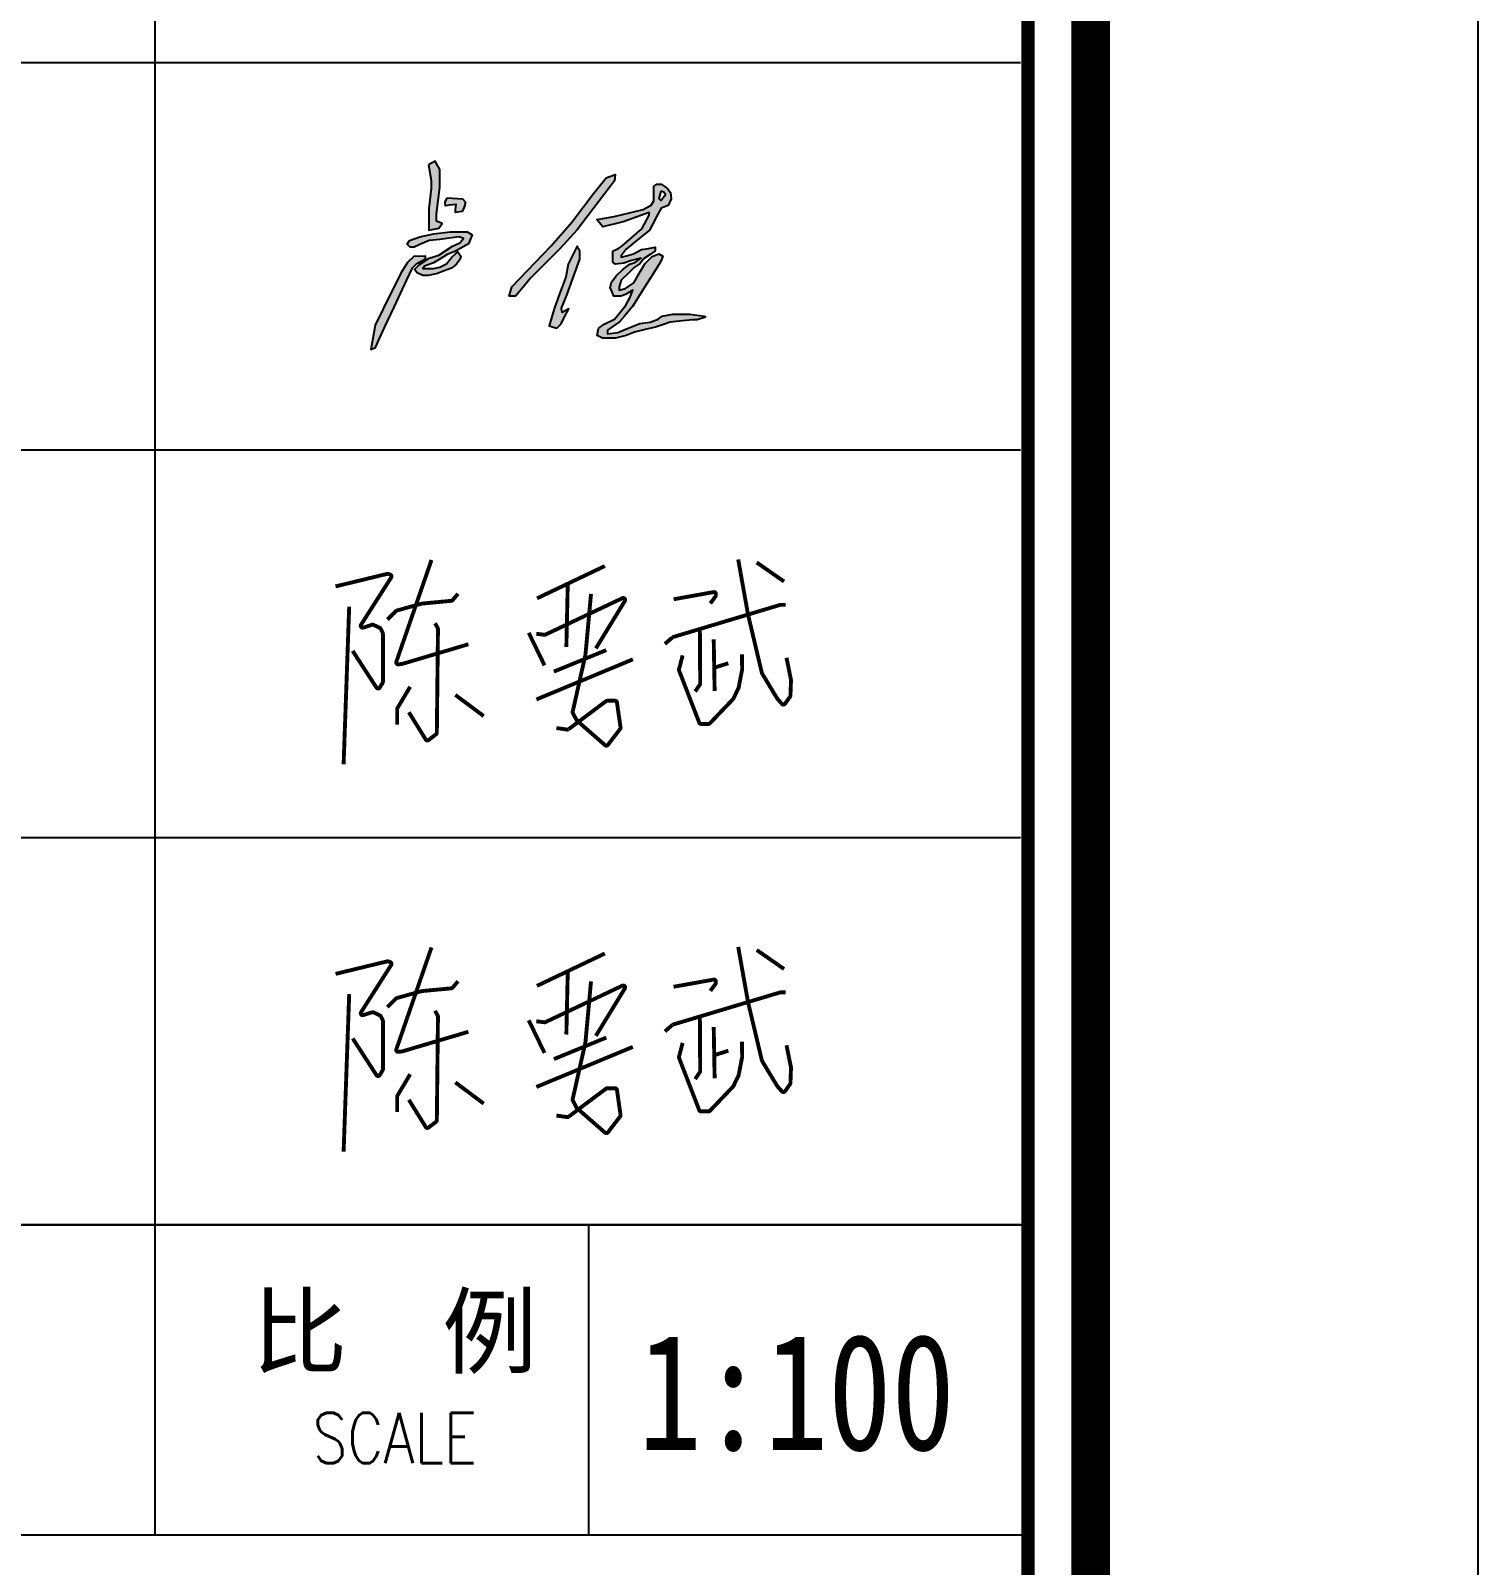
# Model space of a CAD drawing. Extents: x 815029915 to 815825525, y 579155098 to 579748855.
# Drawn here: x 815660099 to 815663833, y 579365410 to 579369370 of the extents above; entities that cross this region are included whole.
import ezdxf
from ezdxf.enums import TextEntityAlignment as Align

# ---------------------------------------------------------------- set-up
doc = ezdxf.new("R2010")
doc.units = 0
doc.header["$LTSCALE"] = 100
doc.header["$MEASUREMENT"] = 0
doc.layers.add('TK', color=7, linetype='Continuous')
doc.layers.add('zm', color=1, linetype='Continuous')
doc.layers.add('平面看线', color=175, linetype='Continuous', lineweight=9)
doc.styles.add('STYLE2', font='')
doc.styles.add('基本字体', font='simplex.shx', dxfattribs={"height": 180, "bigfont": 'hztxt.shx'})
doc.styles.get('STYLE2').set_extended_font_data('SimHei')

# ---------------------------------------------------------------- blocks, each defined once
blk = doc.blocks.new('CCIAD-TK-A2-图签')
at = {"layer": 'TK'}
for p, q in [((559.858, 121.628), (559.858, 51.628)), ((531.117, 81.628), (582.187, 81.628)), ((531.117, 81.628), (582.187, 81.628)), ((531.117, 71.628), (582.187, 71.628)), ((531.117, 71.628), (582.187, 71.628)), ((531.117, 61.628), (582.187, 61.628)), ((531.117, 61.628), (582.187, 61.628)), ((582.187, 51.628), (531.117, 51.628)), ((531.117, 51.628), (582.187, 51.628)), ((531.117, 51.628), (582.187, 51.628)), ((531.317, 51.628), (582.387, 51.628)), ((533.317, 51.628), (582.387, 51.628)), ((559.858, 51.628), (559.858, 43.628)), ((571.049, 51.628), (571.049, 43.628)), ((531.317, 43.628), (582.387, 43.628)), ((533.317, 43.628), (582.387, 43.628))]:
    blk.add_line(p, q, dxfattribs=at)
blk.add_lwpolyline([(529.286, 10.457), (584, 10.457), (584, 410)], dxfattribs=at)
at = {"layer": 'TK', "const_width": 0.347}
blk.add_lwpolyline([(531.117, 185.398), (582.387, 185.398), (582.387, 13.253), (531.117, 13.253)], close=True, dxfattribs=at)
at = {"layer": 'TK', "insert": (566.049, 47.628), "char_height": 1.8, "width": 10, "attachment_point": 5, "style": '基本字体'}
blk.add_mtext('{\\fSimHei|b0|i0|c134|p49;比  例\\W0.8;\\P\\Fsimplex,hztxt|c134;\\H0.7222x;SCALE }', dxfattribs=at)
blk = doc.blocks.new('gadad23a')
at = {"layer": '平面看线', "const_width": 100}
for points in [[(131775, 116553), (130868, 113925, 0.557185), (130922, 113859), (131024, 113872), (132727, 114378)], [(139687, 116566), (139940, 115144), (140298, 113636, 0.077541), (140304, 113622), (140692, 112978), (140816, 112838, 0.480002), (140894, 112842), (141024, 113023, 0.147817), (141034, 113050), (141049, 113447, 0.05991), (141048, 113459), (140933, 114030)], [(129300, 115871), (130634, 116195, -0.150124), (130663, 116193), (130711, 116175, -0.476931), (130735, 116101), (129958, 114882, 0.703116), (130016, 114807), (130242, 114881, -0.191901), (130279, 114878), (130443, 114800, -0.166898), (130467, 114777), (130516, 114678, -0.116521), (130522, 114655), (130522, 113410, -0.134677), (130515, 113384), (130441, 113260, -0.556571), (130356, 113258), (129742, 114206)], [(130637, 115013), (130859, 115235, -0.129081), (130881, 115248), (131523, 115427), (132286, 115499, 0.194236), (132319, 115516), (132460, 115681)], [(138021, 115539), (139052, 115724, -0.467135), (139111, 115675), (139111, 115641, -0.160073), (139101, 115611), (138969, 115432)], [(134479, 114648), (134686, 114623, 0.141288), (134714, 114627), (136699, 115567, -0.745112), (136763, 115496), (136015, 114271)], [(137796, 114387), (137992, 114555, -0.104533), (138010, 114565), (140768, 115393, -0.07304), (140783, 115395), (140909, 115395)], [(131867, 114919), (131936, 114795, -0.131224), (131942, 114770), (131913, 112094, -0.229929), (131893, 112055), (131700, 111906, -0.444253), (131627, 111919), (131191, 112623)], [(138698, 114771), (138706, 113365, -0.149587), (138697, 113337), (138577, 113157)], [(135747, 114110), (135417, 112637, 0.177164), (135421, 112603), (135517, 112420, 0.093258), (135528, 112406), (136253, 111773, 0.432684), (136325, 111780), (136642, 112193, 0.202276), (136652, 112231), (136559, 112877, 0.372816), (136509, 112920), (136309, 112920, 0.162035), (136279, 112910), (135311, 112185, -0.199079), (135274, 112176), (134997, 112216)], [(138254, 114091), (138160, 113731, 0.156859), (138162, 113700), (138682, 112354, 0.309954), (138729, 112322), (138920, 112322, 0.204533), (138956, 112337), (139554, 112962, 0.079088), (139563, 112975), (139695, 113250, 0.06466), (139699, 113262), (139787, 113719, 0.04851), (139788, 113729), (139786, 114121)], [(131225, 113282), (130897, 112730, 0.134842), (130890, 112705), (130890, 112304)]]:
    blk.add_lwpolyline(points, format="xyb", dxfattribs=at)
for points in [[(134496, 115562), (136247, 116397)], [(140164, 116488), (140870, 115997)], [(135290, 115941), (135254, 114307)], [(135890, 115676), (135747, 114110)], [(129652, 115349), (129508, 111282)], [(134283, 114674), (134692, 113831)], [(139055, 114503), (139079, 113173)], [(134932, 113672), (136284, 114227)], [(134480, 112953), (136969, 113988)], [(139069, 113773), (139433, 113888)], [(132390, 113071), (133122, 112524)]]:
    blk.add_lwpolyline(points, dxfattribs=at)
blk = doc.blocks.new('l')
at = {"layer": 'TK'}
blk.add_lwpolyline([(815463677.3, 579451444.5), (815463677.3, 579409444.5), (815547777.3, 579409444.5), (815547777.3, 579451444.5)], close=True, dxfattribs=at)

msp = doc.modelspace()

# ---------------------------------------------------------------- hatches: boundary and pattern name
h = msp.add_hatch(color=256)
h.paths.add_polyline_path([(815661220.6, 579368927.6), (815661212.9, 579368936), (815661173.4, 579368939.3), (815661167.9, 579368927.9), (815661169.2, 579368918.6), (815661178.6, 579368919.9), (815661196.7, 579368922.1), (815661194.8, 579368909.2), (815661194.8, 579368901.1), (815661211.9, 579368903.4), (815661217.4, 579368914.7)])
h.paths.add_polyline_path([(815661160.7, 579368872.4), (815661145.8, 579368879), (815661145.8, 579368897.9), (815661154.1, 579368965.4), (815661154.1, 579369012.4), (815661142.5, 579369033.8), (815661125.2, 579369023.9), (815661131.8, 579368983.5), (815661131.8, 579368963), (815661126, 579368911.1), (815661126, 579368893), (815661126, 579368872.4), (815661126, 579368855.9), (815661151.6, 579368860.8)])
h.paths.add_polyline_path([(815661237.8, 579368843.6), (815661224.8, 579368851.4), (815661210.3, 579368851.4), (815661181.3, 579368851.4), (815661139.3, 579368846.2), (815661103, 579368838.4), (815661076.5, 579368828.6), (815661070.3, 579368819.7), (815661078.1, 579368812), (815661087.9, 579368812), (815661103, 579368818.7), (815661126.8, 579368829.1), (815661154.3, 579368831.7), (815661203.5, 579368837.9), (815661215.5, 579368834.3), (815661205.6, 579368822.9), (815661187.5, 579368814), (815661152.2, 579368791.2), (815661127.3, 579368783), (815661101.9, 579368766.9), (815661089, 579368753.9), (815661095.7, 579368745.1), (815661110.2, 579368738.9), (815661125.3, 579368738.9), (815661148.2, 579368743.5), (815661165.7, 579368750.3), (815661184.4, 579368757.6), (815661197.8, 579368767.4), (815661206.7, 579368780.4), (815661208.7, 579368788.7), (815661200.7, 579368799.8), (815661194.2, 579368793.8), (815661185.5, 579368785.8), (815661181.3, 579368780.4), (815661171.9, 579368768.4), (815661154.8, 579368760.2), (815661137.7, 579368756.5), (815661117.5, 579368756.5), (815661110.7, 579368756.5), (815661114.9, 579368762.2), (815661137.7, 579368771.6), (815661156.9, 579368782.4), (815661173, 579368792.3), (815661195, 579368801.3), (815661208.2, 579368808.9), (815661228.5, 579368820.4), (815661233.6, 579368833.2)])
h.paths.add_polyline_path([(815661117.2, 579368781.9), (815661117.2, 579368788.7), (815661111.2, 579368787.6), (815661088.4, 579368788.1), (815661070.8, 579368772.5), (815661053.7, 579368744.6), (815661008.2, 579368652.3), (815660987.6, 579368610.4), (815660980, 579368566.9), (815660976.7, 579368547.6), (815660988.3, 579368552.8), (815660998.3, 579368574.4), (815661012.9, 579368606.1), (815661036.3, 579368656.8), (815661069, 579368727.5), (815661084, 579368758.5), (815661094.7, 579368769.2)])
h.paths.add_polyline_path([(815661508.5, 579368856.2), (815661605.3, 579368983), (815661607, 579368999.6), (815661583.6, 579368990.5), (815661551.1, 579368950.4), (815661495.1, 579368876.2), (815661441.7, 579368815.3), (815661339.9, 579368709.4), (815661333.2, 579368685.3), (815661349.9, 579368685.3), (815661364.9, 579368703.5), (815661388.3, 579368731.9), (815661464.3, 579368807)])
h.paths.add_polyline_path([(815661515.7, 579368780.6), (815661515.7, 579368802), (815661508.5, 579368814.1), (815661500.6, 579368798.9), (815661485.4, 579368768), (815661479.1, 579368733.9), (815661463.4, 579368691.5), (815661449, 579368652.8), (815661442.4, 579368629.2), (815661436.7, 579368608.9), (815661456.6, 579368603), (815661467.6, 579368613.5), (815661476.5, 579368633.4), (815661487.5, 579368652.2), (815661470.2, 579368643.3), (815661468.1, 579368654.3), (815661481.7, 579368687.8), (815661505.3, 579368752.3)])
h.paths.add_polyline_path([(815661751.5, 579368936.2), (815661749.4, 579368953), (815661741, 579368964.1), (815661725.2, 579368974.6), (815661714.1, 579368974.6), (815661706.8, 579368969.3), (815661706.8, 579368950.9), (815661706.8, 579368931.4), (815661699.9, 579368919.9), (815661679.1, 579368908.8), (815661646.8, 579368900.9), (815661604, 579368890.6), (815661574.6, 579368885.5), (815661559.1, 579368882.9), (815661569.7, 579368870.2), (815661575, 579368863.8), (815661627.3, 579368877), (815661694.5, 579368900.8), (815661694.5, 579368893.9), (815661675.4, 579368858.6), (815661624.2, 579368814.2), (815661616.2, 579368808.9), (815661600.9, 579368801), (815661600.9, 579368793.1), (815661600.9, 579368772.8), (815661607.2, 579368768), (815661629.4, 579368770.1), (815661648.5, 579368777.5), (815661673.3, 579368783.3), (815661659, 579368773.3), (815661644.2, 579368767.5), (815661626.8, 579368754.3), (815661609.3, 579368737.9), (815661597.2, 579368721), (815661593.9, 579368707.7), (815661598.8, 579368695.6), (815661603, 579368685.1), (815661621, 579368685.1), (815661633.7, 579368689.8), (815661652.7, 579368700.9), (815661644.2, 579368680.9), (815661634.2, 579368661.9), (815661616.7, 579368640.7), (815661604.6, 579368625.9), (815661576.6, 579368611.7), (815661563.3, 579368601.6), (815661560.7, 579368583.7), (815661574.4, 579368576.8), (815661607.7, 579368576.8), (815661634.7, 579368583.7), (815661656.5, 579368592.3), (815661683.9, 579368599), (815661710.4, 579368605.5), (815661733.6, 579368613.2), (815661748.8, 579368618.4), (815661780.6, 579368621.7), (815661806, 579368624.3), (815661818.1, 579368624.3), (815661839.8, 579368630.7), (815661836.1, 579368633.3), (815661799.6, 579368638.6), (815661755.2, 579368638.6), (815661728.3, 579368633.3), (815661717.2, 579368625.9), (815661696.6, 579368618), (815661670.7, 579368614.3), (815661640, 579368602.7), (815661613.6, 579368591.6), (815661587.3, 579368588.4), (815661587.3, 579368597.5), (815661601.4, 579368607.4), (815661617.8, 579368619), (815661630.5, 579368633.8), (815661651.6, 579368658.7), (815661670.6, 579368689), (815661687.7, 579368716.4), (815661698.4, 579368733.4), (815661719.9, 579368767.7), (815661726.2, 579368779.3), (815661729.9, 579368788.2), (815661719.4, 579368794.5), (815661702.5, 579368787.7), (815661683.3, 579368769), (815661672.2, 579368749.5), (815661662, 579368731.4), (815661655.2, 579368719.3), (815661633.6, 579368705.1), (815661617.3, 579368700.9), (815661617.3, 579368709.3), (815661622.5, 579368726.2), (815661639.9, 579368743.5), (815661655.7, 579368759.3), (815661670.9, 579368769.8), (815661679.7, 579368781.4), (815661696.8, 579368793.1), (815661709.8, 579368802), (815661709.8, 579368811.4), (815661692.5, 579368808.4), (815661674.7, 579368805.2), (815661653.9, 579368794.2), (815661636.2, 579368789.4), (815661622.5, 579368785.7), (815661622.5, 579368788.9), (815661634.8, 579368806.9), (815661654.5, 579368822.8), (815661672.5, 579368837.3), (815661695.1, 579368855.4), (815661704, 579368872.1), (815661716.2, 579368895.1), (815661725.2, 579368912), (815661743.1, 579368919.3)])
h.paths.add_polyline_path([(815661724.6, 579368932.1), (815661719.3, 579368937), (815661724.3, 579368956.2), (815661732.3, 579368953.9), (815661736.9, 579368947.3)], flags=16)

# ---------------------------------------------------------------- linework, layer by layer
for points in [[(815661125.2, 579369023.9), (815661131.8, 579368983.5), (815661131.8, 579368963), (815661126, 579368911.1), (815661126, 579368893), (815661126, 579368872.4), (815661126, 579368855.9), (815661151.6, 579368860.8), (815661160.7, 579368872.4), (815661145.8, 579368879), (815661145.8, 579368897.9), (815661154.1, 579368965.4), (815661154.1, 579369012.4), (815661142.5, 579369033.8)], [(815661605.3, 579368983), (815661508.5, 579368856.2), (815661464.3, 579368807), (815661388.3, 579368731.9), (815661364.9, 579368703.5), (815661349.9, 579368685.3), (815661333.2, 579368685.3), (815661339.9, 579368709.4), (815661441.7, 579368815.3), (815661495.1, 579368876.2), (815661551.1, 579368950.4), (815661583.6, 579368990.5), (815661607, 579368999.6)], [(815661574.6, 579368885.5), (815661604, 579368890.6), (815661646.8, 579368900.9), (815661679.1, 579368908.8), (815661699.9, 579368919.9), (815661706.8, 579368931.4), (815661706.8, 579368950.9), (815661706.8, 579368969.3), (815661714.1, 579368974.6), (815661725.2, 579368974.6), (815661741, 579368964.1), (815661749.4, 579368953), (815661751.5, 579368936.2), (815661743.1, 579368919.3), (815661725.2, 579368912), (815661716.2, 579368895.1), (815661704, 579368872.1), (815661695.1, 579368855.4), (815661672.5, 579368837.3), (815661654.5, 579368822.8), (815661634.8, 579368806.9), (815661622.5, 579368788.9), (815661622.5, 579368785.7), (815661636.2, 579368789.4), (815661653.9, 579368794.2), (815661674.7, 579368805.2), (815661692.5, 579368808.4), (815661709.8, 579368811.4), (815661709.8, 579368802), (815661696.8, 579368793.1), (815661679.7, 579368781.4), (815661670.9, 579368769.8), (815661655.7, 579368759.3), (815661639.9, 579368743.5), (815661622.5, 579368726.2), (815661617.3, 579368709.3), (815661617.3, 579368700.9), (815661633.6, 579368705.1), (815661655.2, 579368719.3), (815661662, 579368731.4), (815661672.2, 579368749.5), (815661683.3, 579368769), (815661702.5, 579368787.7), (815661719.4, 579368794.5), (815661729.9, 579368788.2), (815661726.2, 579368779.3), (815661719.9, 579368767.7), (815661698.4, 579368733.4), (815661687.7, 579368716.4), (815661670.6, 579368689), (815661651.6, 579368658.7), (815661630.5, 579368633.8), (815661617.8, 579368619), (815661601.4, 579368607.4), (815661587.3, 579368597.5), (815661587.3, 579368588.4), (815661613.6, 579368591.6), (815661640, 579368602.7), (815661670.7, 579368614.3), (815661696.6, 579368618), (815661717.2, 579368625.9), (815661728.3, 579368633.3), (815661755.2, 579368638.6), (815661799.6, 579368638.6), (815661836.1, 579368633.3), (815661839.8, 579368630.7), (815661818.1, 579368624.3), (815661806, 579368624.3), (815661780.6, 579368621.7), (815661748.8, 579368618.4), (815661733.6, 579368613.2), (815661710.4, 579368605.5), (815661683.9, 579368599), (815661656.5, 579368592.3), (815661634.7, 579368583.7), (815661607.7, 579368576.8), (815661574.4, 579368576.8), (815661560.7, 579368583.7), (815661563.3, 579368601.6), (815661576.6, 579368611.7), (815661604.6, 579368625.9), (815661616.7, 579368640.7), (815661634.2, 579368661.9), (815661644.2, 579368680.9), (815661652.7, 579368700.9), (815661633.7, 579368689.8), (815661621, 579368685.1), (815661603, 579368685.1), (815661598.8, 579368695.6), (815661593.9, 579368707.7), (815661597.2, 579368721), (815661609.3, 579368737.9), (815661626.8, 579368754.3), (815661644.2, 579368767.5), (815661659, 579368773.3), (815661673.3, 579368783.3), (815661648.5, 579368777.5), (815661629.4, 579368770.1), (815661607.2, 579368768), (815661600.9, 579368772.8), (815661600.9, 579368793.1), (815661600.9, 579368801), (815661616.2, 579368808.9), (815661624.2, 579368814.2), (815661675.4, 579368858.6), (815661694.5, 579368893.9), (815661694.5, 579368900.8), (815661627.3, 579368877), (815661575, 579368863.8), (815661569.7, 579368870.2), (815661559.1, 579368882.9)], [(815661724.3, 579368956.2), (815661719.3, 579368937), (815661724.6, 579368932.1), (815661736.9, 579368947.3), (815661732.3, 579368953.9)], [(815661173.4, 579368939.3), (815661212.9, 579368936), (815661220.6, 579368927.6), (815661217.4, 579368914.7), (815661211.9, 579368903.4), (815661194.8, 579368901.1), (815661194.8, 579368909.2), (815661196.7, 579368922.1), (815661178.6, 579368919.9), (815661169.2, 579368918.6), (815661167.9, 579368927.9)], [(815661076.5, 579368828.6), (815661103, 579368838.4), (815661139.3, 579368846.2), (815661181.3, 579368851.4), (815661210.3, 579368851.4), (815661224.8, 579368851.4), (815661237.8, 579368843.6), (815661233.6, 579368833.2), (815661228.5, 579368820.4), (815661208.2, 579368808.9), (815661195, 579368801.3), (815661173, 579368792.3), (815661156.9, 579368782.4), (815661137.7, 579368771.6), (815661114.9, 579368762.2), (815661110.7, 579368756.5), (815661117.5, 579368756.5), (815661137.7, 579368756.5), (815661154.8, 579368760.2), (815661171.9, 579368768.4), (815661181.3, 579368780.4), (815661185.5, 579368785.8), (815661194.2, 579368793.8), (815661200.7, 579368799.8), (815661208.7, 579368788.7), (815661206.7, 579368780.4), (815661197.8, 579368767.4), (815661184.4, 579368757.6), (815661165.7, 579368750.3), (815661148.2, 579368743.5), (815661125.3, 579368738.9), (815661110.2, 579368738.9), (815661095.7, 579368745.1), (815661089, 579368753.9), (815661101.9, 579368766.9), (815661127.3, 579368783), (815661152.2, 579368791.2), (815661187.5, 579368814), (815661205.6, 579368822.9), (815661215.5, 579368834.3), (815661203.5, 579368837.9), (815661154.3, 579368831.7), (815661126.8, 579368829.1), (815661103, 579368818.7), (815661087.9, 579368812), (815661078.1, 579368812), (815661070.3, 579368819.7)], [(815661500.6, 579368798.9), (815661485.4, 579368768), (815661479.1, 579368733.9), (815661463.4, 579368691.5), (815661449, 579368652.8), (815661442.4, 579368629.2), (815661436.7, 579368608.9), (815661456.6, 579368603), (815661467.6, 579368613.5), (815661476.5, 579368633.4), (815661487.5, 579368652.2), (815661470.2, 579368643.3), (815661468.1, 579368654.3), (815661481.7, 579368687.8), (815661505.3, 579368752.3), (815661515.7, 579368780.6), (815661515.7, 579368802), (815661508.5, 579368814.1)], [(815661111.2, 579368787.6), (815661088.4, 579368788.1), (815661070.8, 579368772.5), (815661053.7, 579368744.6), (815661008.2, 579368652.3), (815660987.6, 579368610.4), (815660980, 579368566.9), (815660976.7, 579368547.6), (815660988.3, 579368552.8), (815660998.3, 579368574.4), (815661012.9, 579368606.1), (815661036.3, 579368656.8), (815661069, 579368727.5), (815661084, 579368758.5), (815661094.7, 579368769.2), (815661117.2, 579368781.9), (815661117.2, 579368788.7)]]:
    msp.add_lwpolyline(points, close=True)
at = {"layer": 'TK'}
msp.add_lwpolyline([(815579733.2, 579403125.8), (815579733.2, 579361125.8), (815663833.2, 579361125.8), (815663833.2, 579403125.8)], close=True, dxfattribs=at)
at = {"layer": 'TK', "const_width": 100}
msp.add_lwpolyline([(815582233.2, 579362171.5), (815582233.2, 579402125.8), (815662833.2, 579402125.8), (815662833.2, 579362171.5)], close=True, dxfattribs=at)

# ---------------------------------------------------------------- block references
at = {"xscale": 0.1, "yscale": 0.1, "zscale": 0.1}
for p in [(815647955.4, 579356349.1), (815647955.4, 579355349.1)]:
    msp.add_blockref('gadad23a', p, dxfattribs=at)
at = {"layer": 'TK', "xscale": 100, "yscale": 100, "zscale": 100}
msp.add_blockref('CCIAD-TK-A2-图签', (815604433.2, 579361125.8), dxfattribs=at)
at = {"layer": 'zm', "color": 1}
msp.add_blockref('l', (116055.9, -48318.6), dxfattribs=at)

# ---------------------------------------------------------------- texts
at = {"layer": 'zm', "ltscale": 10, "style": 'STYLE2', "width": 0.8}
msp.add_text('1:100', height=300, dxfattribs=at).set_placement((815662074.6, 579365855), align=Align.MIDDLE)

doc.saveas('drawing.dxf')
